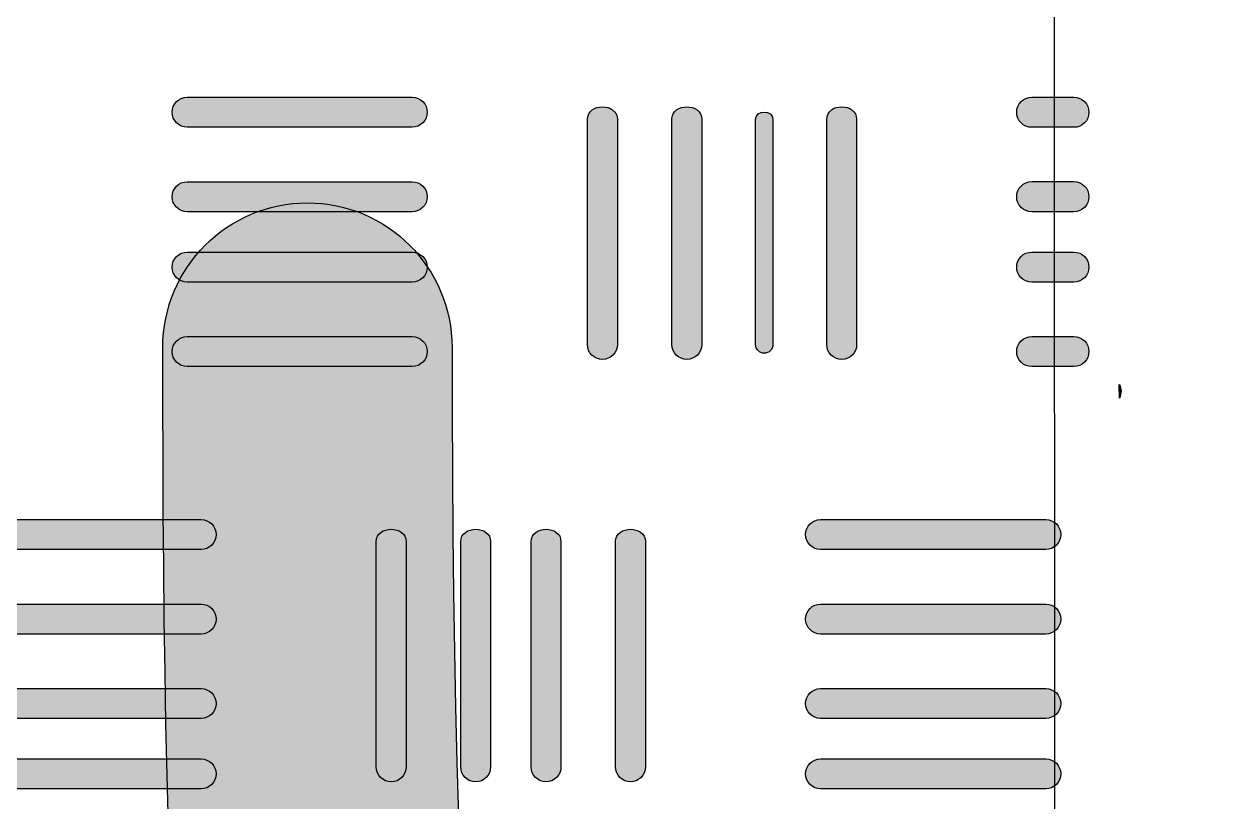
# Model space of a CAD drawing. Extents: x 4 to 307, y 9 to 217.
# Drawn here: x 273.92 to 281.12, y 186.28 to 190.94 of the extents above; entities that cross this region are included whole.
import ezdxf

# ---------------------------------------------------------------- set-up
doc = ezdxf.new("R2010")
doc.units = 0
doc.header["$MEASUREMENT"] = 0
doc.layers.add('EBENE_1', color=7, linetype='CONTINUOUS')

# ---------------------------------------------------------------- blocks, each defined once
blk = doc.blocks.new('BLOCK_4')
at = {"layer": 'EBENE_1'}
h = blk.add_hatch(color=7, dxfattribs=at)
h.dxf.hatch_style = 2
edge = h.paths.add_edge_path()
edge.add_spline(control_points=[(280.4764, 188.7815), (280.4764, 188.7815), (280.4768, 188.6995), (280.4768, 188.6995), (280.4895, 188.7264), (280.4912, 188.7547), (280.4764, 188.7815)], knot_values=[0, 0, 0, 0, 1, 1, 1, 2, 2, 2, 2], degree=3, periodic=1)
blk.add_open_spline([(280.4764, 188.7815), (280.4764, 188.7815), (280.4768, 188.6995), (280.4768, 188.6995), (280.4895, 188.7264), (280.4912, 188.7547), (280.4764, 188.7815)], degree=3, knots=[0, 0, 0, 0, 1, 1, 1, 2, 2, 2, 2], dxfattribs=at)
blk = doc.blocks.new('BLOCK_5')
at = {"layer": 'EBENE_1'}
h = blk.add_hatch(color=7, dxfattribs=at)
h.dxf.hatch_style = 2
edge = h.paths.add_edge_path()
edge.add_spline(control_points=[(276.2438, 190.4993), (276.2438, 190.4993), (274.8954, 190.4993), (274.8954, 190.4993), (274.8461, 190.4993), (274.8058, 190.4591), (274.8058, 190.4097), (274.8058, 190.3603), (274.8461, 190.3201), (274.8954, 190.3201), (274.8954, 190.3201), (276.2438, 190.3201), (276.2438, 190.3201), (276.2931, 190.3201), (276.3334, 190.3603), (276.3334, 190.4097), (276.3334, 190.4591), (276.2931, 190.4993), (276.2438, 190.4993)], knot_values=[0, 0, 0, 0, 1, 1, 1, 2, 2, 2, 3, 3, 3, 4, 4, 4, 5, 5, 5, 6, 6, 6, 6], degree=3, periodic=1)
h = blk.add_hatch(color=7, dxfattribs=at)
h.dxf.hatch_style = 2
edge = h.paths.add_edge_path()
edge.add_spline(control_points=[(279.8622, 190.4097), (279.8622, 190.3599), (279.9025, 190.3196), (279.9521, 190.3196), (279.9521, 190.3196), (280.205, 190.3196), (280.205, 190.3196), (280.2546, 190.3196), (280.2949, 190.3599), (280.2949, 190.4097), (280.2949, 190.4595), (280.2546, 190.4998), (280.205, 190.4998), (280.205, 190.4998), (279.9521, 190.4998), (279.9521, 190.4998), (279.9025, 190.4998), (279.8622, 190.4595), (279.8622, 190.4097)], knot_values=[0, 0, 0, 0, 1, 1, 1, 2, 2, 2, 3, 3, 3, 4, 4, 4, 5, 5, 5, 6, 6, 6, 6], degree=3, periodic=1)
h = blk.add_hatch(color=7, dxfattribs=at)
h.dxf.hatch_style = 2
edge = h.paths.add_edge_path()
edge.add_spline(control_points=[(277.3817, 188.9302), (277.431, 188.9302), (277.4713, 188.9703), (277.4713, 189.0198), (277.4713, 189.0198), (277.4713, 190.3677), (277.4713, 190.3677), (277.4713, 190.4665), (277.2921, 190.4665), (277.2921, 190.3677), (277.2921, 190.3677), (277.2921, 189.0198), (277.2921, 189.0198), (277.2921, 188.9703), (277.3324, 188.9302), (277.3817, 188.9302)], knot_values=[0, 0, 0, 0, 1, 1, 1, 2, 2, 2, 3, 3, 3, 4, 4, 4, 5, 5, 5, 5], degree=3, periodic=1)
h = blk.add_hatch(color=7, dxfattribs=at)
h.dxf.hatch_style = 2
edge = h.paths.add_edge_path()
edge.add_spline(control_points=[(277.7979, 190.3677), (277.7979, 190.3677), (277.7979, 189.0198), (277.7979, 189.0198), (277.7979, 188.9703), (277.8382, 188.9302), (277.8874, 188.9302), (277.9367, 188.9302), (277.977, 188.9703), (277.977, 189.0198), (277.977, 189.0198), (277.977, 190.3677), (277.977, 190.3677), (277.977, 190.4665), (277.7979, 190.4665), (277.7979, 190.3677)], knot_values=[0, 0, 0, 0, 1, 1, 1, 2, 2, 2, 3, 3, 3, 4, 4, 4, 5, 5, 5, 5], degree=3, periodic=1)
h = blk.add_hatch(color=7, dxfattribs=at)
h.dxf.hatch_style = 2
edge = h.paths.add_edge_path()
edge.add_spline(control_points=[(278.2991, 190.3677), (278.2991, 190.3677), (278.2991, 189.0198), (278.2991, 189.0198), (278.2991, 188.9912), (278.3222, 188.9679), (278.3508, 188.9679), (278.3794, 188.9679), (278.4025, 188.9912), (278.4025, 189.0198), (278.4025, 189.0198), (278.4025, 190.3677), (278.4025, 190.3677), (278.4025, 190.4249), (278.2991, 190.4249), (278.2991, 190.3677)], knot_values=[0, 0, 0, 0, 1, 1, 1, 2, 2, 2, 3, 3, 3, 4, 4, 4, 5, 5, 5, 5], degree=3, periodic=1)
h = blk.add_hatch(color=7, dxfattribs=at)
h.dxf.hatch_style = 2
edge = h.paths.add_edge_path()
edge.add_spline(control_points=[(278.7249, 190.3677), (278.7249, 190.3677), (278.7249, 189.0198), (278.7249, 189.0198), (278.7249, 188.9703), (278.7653, 188.9302), (278.8145, 188.9302), (278.8638, 188.9302), (278.9041, 188.9703), (278.9041, 189.0198), (278.9041, 189.0198), (278.9041, 190.3677), (278.9041, 190.3677), (278.9041, 190.4665), (278.7249, 190.4665), (278.7249, 190.3677)], knot_values=[0, 0, 0, 0, 1, 1, 1, 2, 2, 2, 3, 3, 3, 4, 4, 4, 5, 5, 5, 5], degree=3, periodic=1)
h = blk.add_hatch(color=7, dxfattribs=at)
h.dxf.hatch_style = 2
edge = h.paths.add_edge_path()
edge.add_spline(control_points=[(276.2438, 189.9939), (276.2438, 189.9939), (274.8954, 189.9939), (274.8954, 189.9939), (274.8461, 189.9939), (274.8058, 189.9537), (274.8058, 189.9043), (274.8058, 189.8549), (274.8461, 189.8147), (274.8954, 189.8147), (274.8954, 189.8147), (276.2438, 189.8147), (276.2438, 189.8147), (276.2931, 189.8147), (276.3334, 189.8549), (276.3334, 189.9043), (276.3334, 189.9537), (276.2931, 189.9939), (276.2438, 189.9939)], knot_values=[0, 0, 0, 0, 1, 1, 1, 2, 2, 2, 3, 3, 3, 4, 4, 4, 5, 5, 5, 6, 6, 6, 6], degree=3, periodic=1)
h = blk.add_hatch(color=7, dxfattribs=at)
h.dxf.hatch_style = 2
edge = h.paths.add_edge_path()
edge.add_spline(control_points=[(280.205, 189.9944), (280.205, 189.9944), (279.9521, 189.9944), (279.9521, 189.9944), (279.9025, 189.9944), (279.8622, 189.9541), (279.8622, 189.9043), (279.8622, 189.8545), (279.9025, 189.8142), (279.9521, 189.8142), (279.9521, 189.8142), (280.205, 189.8142), (280.205, 189.8142), (280.2546, 189.8142), (280.2949, 189.8545), (280.2949, 189.9043), (280.2949, 189.9541), (280.2546, 189.9944), (280.205, 189.9944)], knot_values=[0, 0, 0, 0, 1, 1, 1, 2, 2, 2, 3, 3, 3, 4, 4, 4, 5, 5, 5, 6, 6, 6, 6], degree=3, periodic=1)
h = blk.add_hatch(color=7, dxfattribs=at)
h.dxf.hatch_style = 2
edge = h.paths.add_edge_path()
edge.add_spline(control_points=[(276.2438, 189.5727), (276.2438, 189.5727), (274.8954, 189.5727), (274.8954, 189.5727), (274.8461, 189.5727), (274.8058, 189.5326), (274.8058, 189.4831), (274.8058, 189.4337), (274.8461, 189.3936), (274.8954, 189.3936), (274.8954, 189.3936), (276.2438, 189.3936), (276.2438, 189.3936), (276.2931, 189.3936), (276.3334, 189.4337), (276.3334, 189.4831), (276.3334, 189.5326), (276.2931, 189.5727), (276.2438, 189.5727)], knot_values=[0, 0, 0, 0, 1, 1, 1, 2, 2, 2, 3, 3, 3, 4, 4, 4, 5, 5, 5, 6, 6, 6, 6], degree=3, periodic=1)
h = blk.add_hatch(color=7, dxfattribs=at)
h.dxf.hatch_style = 2
edge = h.paths.add_edge_path()
edge.add_spline(control_points=[(280.205, 189.5732), (280.205, 189.5732), (279.9521, 189.5732), (279.9521, 189.5732), (279.9025, 189.5732), (279.8622, 189.5329), (279.8622, 189.4831), (279.8622, 189.4334), (279.9025, 189.393), (279.9521, 189.393), (279.9521, 189.393), (280.205, 189.393), (280.205, 189.393), (280.2546, 189.393), (280.2949, 189.4334), (280.2949, 189.4831), (280.2949, 189.5329), (280.2546, 189.5732), (280.205, 189.5732)], knot_values=[0, 0, 0, 0, 1, 1, 1, 2, 2, 2, 3, 3, 3, 4, 4, 4, 5, 5, 5, 6, 6, 6, 6], degree=3, periodic=1)
h = blk.add_hatch(color=7, dxfattribs=at)
h.dxf.hatch_style = 2
edge = h.paths.add_edge_path()
edge.add_spline(control_points=[(276.2438, 189.0671), (276.2438, 189.0671), (274.8954, 189.0671), (274.8954, 189.0671), (274.8461, 189.0671), (274.8058, 189.027), (274.8058, 188.9776), (274.8058, 188.9281), (274.8461, 188.888), (274.8954, 188.888), (274.8954, 188.888), (276.2438, 188.888), (276.2438, 188.888), (276.2931, 188.888), (276.3334, 188.9281), (276.3334, 188.9776), (276.3334, 189.027), (276.2931, 189.0671), (276.2438, 189.0671)], knot_values=[0, 0, 0, 0, 1, 1, 1, 2, 2, 2, 3, 3, 3, 4, 4, 4, 5, 5, 5, 6, 6, 6, 6], degree=3, periodic=1)
h = blk.add_hatch(color=7, dxfattribs=at)
h.dxf.hatch_style = 2
edge = h.paths.add_edge_path()
edge.add_spline(control_points=[(280.205, 189.0677), (280.205, 189.0677), (279.9521, 189.0677), (279.9521, 189.0677), (279.9025, 189.0677), (279.8622, 189.0273), (279.8622, 188.9776), (279.8622, 188.9278), (279.9025, 188.8875), (279.9521, 188.8875), (279.9521, 188.8875), (280.205, 188.8875), (280.205, 188.8875), (280.2546, 188.8875), (280.2949, 188.9278), (280.2949, 188.9776), (280.2949, 189.0273), (280.2546, 189.0677), (280.205, 189.0677)], knot_values=[0, 0, 0, 0, 1, 1, 1, 2, 2, 2, 3, 3, 3, 4, 4, 4, 5, 5, 5, 6, 6, 6, 6], degree=3, periodic=1)
h = blk.add_hatch(color=7, dxfattribs=at)
h.dxf.hatch_style = 2
edge = h.paths.add_edge_path()
edge.add_spline(control_points=[(273.6314, 187.793), (273.6314, 187.793), (274.9798, 187.793), (274.9798, 187.793), (275.029, 187.793), (275.0694, 187.8331), (275.0694, 187.8825), (275.0694, 187.932), (275.029, 187.9721), (274.9798, 187.9721), (274.9798, 187.9721), (273.6314, 187.9721), (273.6314, 187.9721), (273.5821, 187.9721), (273.5418, 187.932), (273.5418, 187.8825), (273.5418, 187.8331), (273.5821, 187.793), (273.6314, 187.793)], knot_values=[0, 0, 0, 0, 1, 1, 1, 2, 2, 2, 3, 3, 3, 4, 4, 4, 5, 5, 5, 6, 6, 6, 6], degree=3, periodic=1)
h = blk.add_hatch(color=7, dxfattribs=at)
h.dxf.hatch_style = 2
edge = h.paths.add_edge_path()
edge.add_spline(control_points=[(278.6881, 187.793), (278.6881, 187.793), (280.0365, 187.793), (280.0365, 187.793), (280.0858, 187.793), (280.1261, 187.8331), (280.1261, 187.8825), (280.1261, 187.932), (280.0858, 187.9721), (280.0365, 187.9721), (280.0365, 187.9721), (278.6881, 187.9721), (278.6881, 187.9721), (278.6388, 187.9721), (278.5985, 187.932), (278.5985, 187.8825), (278.5985, 187.8331), (278.6388, 187.793), (278.6881, 187.793)], knot_values=[0, 0, 0, 0, 1, 1, 1, 2, 2, 2, 3, 3, 3, 4, 4, 4, 5, 5, 5, 6, 6, 6, 6], degree=3, periodic=1)
h = blk.add_hatch(color=7, dxfattribs=at)
h.dxf.hatch_style = 2
edge = h.paths.add_edge_path()
edge.add_spline(control_points=[(276.2069, 186.4924), (276.2069, 186.4924), (276.2069, 187.8403), (276.2069, 187.8403), (276.2069, 187.9392), (276.0278, 187.9392), (276.0278, 187.8403), (276.0278, 187.8403), (276.0278, 186.4924), (276.0278, 186.4924), (276.0278, 186.443), (276.0681, 186.4029), (276.1174, 186.4029), (276.1666, 186.4029), (276.2069, 186.443), (276.2069, 186.4924)], knot_values=[0, 0, 0, 0, 1, 1, 1, 2, 2, 2, 3, 3, 3, 4, 4, 4, 5, 5, 5, 5], degree=3, periodic=1)
h = blk.add_hatch(color=7, dxfattribs=at)
h.dxf.hatch_style = 2
edge = h.paths.add_edge_path()
edge.add_spline(control_points=[(276.6231, 186.4029), (276.6724, 186.4029), (276.7127, 186.443), (276.7127, 186.4924), (276.7127, 186.4924), (276.7127, 187.8403), (276.7127, 187.8403), (276.7127, 187.9392), (276.5335, 187.9392), (276.5335, 187.8403), (276.5335, 187.8403), (276.5335, 186.4924), (276.5335, 186.4924), (276.5335, 186.443), (276.5738, 186.4029), (276.6231, 186.4029)], knot_values=[0, 0, 0, 0, 1, 1, 1, 2, 2, 2, 3, 3, 3, 4, 4, 4, 5, 5, 5, 5], degree=3, periodic=1)
h = blk.add_hatch(color=7, dxfattribs=at)
h.dxf.hatch_style = 2
edge = h.paths.add_edge_path()
edge.add_spline(control_points=[(277.0444, 186.4029), (277.0937, 186.4029), (277.134, 186.443), (277.134, 186.4924), (277.134, 186.4924), (277.134, 187.8403), (277.134, 187.8403), (277.134, 187.9392), (276.9549, 187.9392), (276.9549, 187.8403), (276.9549, 187.8403), (276.9549, 186.4924), (276.9549, 186.4924), (276.9549, 186.443), (276.9952, 186.4029), (277.0444, 186.4029)], knot_values=[0, 0, 0, 0, 1, 1, 1, 2, 2, 2, 3, 3, 3, 4, 4, 4, 5, 5, 5, 5], degree=3, periodic=1)
h = blk.add_hatch(color=7, dxfattribs=at)
h.dxf.hatch_style = 2
edge = h.paths.add_edge_path()
edge.add_spline(control_points=[(277.4606, 187.8403), (277.4606, 187.8403), (277.4606, 186.4924), (277.4606, 186.4924), (277.4606, 186.443), (277.5009, 186.4029), (277.5502, 186.4029), (277.5994, 186.4029), (277.6397, 186.443), (277.6397, 186.4924), (277.6397, 186.4924), (277.6397, 187.8403), (277.6397, 187.8403), (277.6397, 187.9392), (277.4606, 187.9392), (277.4606, 187.8403)], knot_values=[0, 0, 0, 0, 1, 1, 1, 2, 2, 2, 3, 3, 3, 4, 4, 4, 5, 5, 5, 5], degree=3, periodic=1)
h = blk.add_hatch(color=7, dxfattribs=at)
h.dxf.hatch_style = 2
edge = h.paths.add_edge_path()
edge.add_spline(control_points=[(273.6314, 187.2874), (273.6314, 187.2874), (274.9798, 187.2874), (274.9798, 187.2874), (275.029, 187.2874), (275.0694, 187.3275), (275.0694, 187.377), (275.0694, 187.4264), (275.029, 187.4665), (274.9798, 187.4665), (274.9798, 187.4665), (273.6314, 187.4665), (273.6314, 187.4665), (273.5821, 187.4665), (273.5418, 187.4264), (273.5418, 187.377), (273.5418, 187.3275), (273.5821, 187.2874), (273.6314, 187.2874)], knot_values=[0, 0, 0, 0, 1, 1, 1, 2, 2, 2, 3, 3, 3, 4, 4, 4, 5, 5, 5, 6, 6, 6, 6], degree=3, periodic=1)
h = blk.add_hatch(color=7, dxfattribs=at)
h.dxf.hatch_style = 2
edge = h.paths.add_edge_path()
edge.add_spline(control_points=[(278.6881, 187.2874), (278.6881, 187.2874), (280.0365, 187.2874), (280.0365, 187.2874), (280.0858, 187.2874), (280.1261, 187.3275), (280.1261, 187.377), (280.1261, 187.4264), (280.0858, 187.4665), (280.0365, 187.4665), (280.0365, 187.4665), (278.6881, 187.4665), (278.6881, 187.4665), (278.6388, 187.4665), (278.5985, 187.4264), (278.5985, 187.377), (278.5985, 187.3275), (278.6388, 187.2874), (278.6881, 187.2874)], knot_values=[0, 0, 0, 0, 1, 1, 1, 2, 2, 2, 3, 3, 3, 4, 4, 4, 5, 5, 5, 6, 6, 6, 6], degree=3, periodic=1)
h = blk.add_hatch(color=7, dxfattribs=at)
h.dxf.hatch_style = 2
edge = h.paths.add_edge_path()
edge.add_spline(control_points=[(273.6314, 186.782), (273.6314, 186.782), (274.9798, 186.782), (274.9798, 186.782), (275.029, 186.782), (275.0694, 186.8221), (275.0694, 186.8716), (275.0694, 186.921), (275.029, 186.9611), (274.9798, 186.9611), (274.9798, 186.9611), (273.6314, 186.9611), (273.6314, 186.9611), (273.5821, 186.9611), (273.5418, 186.921), (273.5418, 186.8716), (273.5418, 186.8221), (273.5821, 186.782), (273.6314, 186.782)], knot_values=[0, 0, 0, 0, 1, 1, 1, 2, 2, 2, 3, 3, 3, 4, 4, 4, 5, 5, 5, 6, 6, 6, 6], degree=3, periodic=1)
h = blk.add_hatch(color=7, dxfattribs=at)
h.dxf.hatch_style = 2
edge = h.paths.add_edge_path()
edge.add_spline(control_points=[(278.6881, 186.782), (278.6881, 186.782), (280.0365, 186.782), (280.0365, 186.782), (280.0858, 186.782), (280.1261, 186.8221), (280.1261, 186.8716), (280.1261, 186.921), (280.0858, 186.9611), (280.0365, 186.9611), (280.0365, 186.9611), (278.6881, 186.9611), (278.6881, 186.9611), (278.6388, 186.9611), (278.5985, 186.921), (278.5985, 186.8716), (278.5985, 186.8221), (278.6388, 186.782), (278.6881, 186.782)], knot_values=[0, 0, 0, 0, 1, 1, 1, 2, 2, 2, 3, 3, 3, 4, 4, 4, 5, 5, 5, 6, 6, 6, 6], degree=3, periodic=1)
h = blk.add_hatch(color=7, dxfattribs=at)
h.dxf.hatch_style = 2
edge = h.paths.add_edge_path()
edge.add_spline(control_points=[(273.6314, 186.3608), (273.6314, 186.3608), (274.9798, 186.3608), (274.9798, 186.3608), (275.029, 186.3608), (275.0694, 186.401), (275.0694, 186.4504), (275.0694, 186.4999), (275.029, 186.54), (274.9798, 186.54), (274.9798, 186.54), (273.6314, 186.54), (273.6314, 186.54), (273.5821, 186.54), (273.5418, 186.4999), (273.5418, 186.4504), (273.5418, 186.401), (273.5821, 186.3608), (273.6314, 186.3608)], knot_values=[0, 0, 0, 0, 1, 1, 1, 2, 2, 2, 3, 3, 3, 4, 4, 4, 5, 5, 5, 6, 6, 6, 6], degree=3, periodic=1)
h = blk.add_hatch(color=7, dxfattribs=at)
h.dxf.hatch_style = 2
edge = h.paths.add_edge_path()
edge.add_spline(control_points=[(278.6881, 186.3608), (278.6881, 186.3608), (280.0365, 186.3608), (280.0365, 186.3608), (280.0858, 186.3608), (280.1261, 186.401), (280.1261, 186.4504), (280.1261, 186.4999), (280.0858, 186.54), (280.0365, 186.54), (280.0365, 186.54), (278.6881, 186.54), (278.6881, 186.54), (278.6388, 186.54), (278.5985, 186.4999), (278.5985, 186.4504), (278.5985, 186.401), (278.6388, 186.3608), (278.6881, 186.3608)], knot_values=[0, 0, 0, 0, 1, 1, 1, 2, 2, 2, 3, 3, 3, 4, 4, 4, 5, 5, 5, 6, 6, 6, 6], degree=3, periodic=1)
for points, knots in [([(276.2438, 190.4993), (276.2438, 190.4993), (274.8954, 190.4993), (274.8954, 190.4993), (274.8461, 190.4993), (274.8058, 190.4591), (274.8058, 190.4097), (274.8058, 190.3603), (274.8461, 190.3201), (274.8954, 190.3201), (274.8954, 190.3201), (276.2438, 190.3201), (276.2438, 190.3201), (276.2931, 190.3201), (276.3334, 190.3603), (276.3334, 190.4097), (276.3334, 190.4591), (276.2931, 190.4993), (276.2438, 190.4993)], [0, 0, 0, 0, 1, 1, 1, 2, 2, 2, 3, 3, 3, 4, 4, 4, 5, 5, 5, 6, 6, 6, 6]), ([(279.8622, 190.4097), (279.8622, 190.3599), (279.9025, 190.3196), (279.9521, 190.3196), (279.9521, 190.3196), (280.205, 190.3196), (280.205, 190.3196), (280.2546, 190.3196), (280.2949, 190.3599), (280.2949, 190.4097), (280.2949, 190.4595), (280.2546, 190.4998), (280.205, 190.4998), (280.205, 190.4998), (279.9521, 190.4998), (279.9521, 190.4998), (279.9025, 190.4998), (279.8622, 190.4595), (279.8622, 190.4097)], [0, 0, 0, 0, 1, 1, 1, 2, 2, 2, 3, 3, 3, 4, 4, 4, 5, 5, 5, 6, 6, 6, 6]), ([(277.3817, 188.9302), (277.431, 188.9302), (277.4713, 188.9703), (277.4713, 189.0198), (277.4713, 189.0198), (277.4713, 190.3677), (277.4713, 190.3677), (277.4713, 190.4665), (277.2921, 190.4665), (277.2921, 190.3677), (277.2921, 190.3677), (277.2921, 189.0198), (277.2921, 189.0198), (277.2921, 188.9703), (277.3324, 188.9302), (277.3817, 188.9302)], [0, 0, 0, 0, 1, 1, 1, 2, 2, 2, 3, 3, 3, 4, 4, 4, 5, 5, 5, 5]), ([(277.7979, 190.3677), (277.7979, 190.3677), (277.7979, 189.0198), (277.7979, 189.0198), (277.7979, 188.9703), (277.8382, 188.9302), (277.8874, 188.9302), (277.9367, 188.9302), (277.977, 188.9703), (277.977, 189.0198), (277.977, 189.0198), (277.977, 190.3677), (277.977, 190.3677), (277.977, 190.4665), (277.7979, 190.4665), (277.7979, 190.3677)], [0, 0, 0, 0, 1, 1, 1, 2, 2, 2, 3, 3, 3, 4, 4, 4, 5, 5, 5, 5]), ([(278.2991, 190.3677), (278.2991, 190.3677), (278.2991, 189.0198), (278.2991, 189.0198), (278.2991, 188.9912), (278.3222, 188.9679), (278.3508, 188.9679), (278.3794, 188.9679), (278.4025, 188.9912), (278.4025, 189.0198), (278.4025, 189.0198), (278.4025, 190.3677), (278.4025, 190.3677), (278.4025, 190.4249), (278.2991, 190.4249), (278.2991, 190.3677)], [0, 0, 0, 0, 1, 1, 1, 2, 2, 2, 3, 3, 3, 4, 4, 4, 5, 5, 5, 5]), ([(278.7249, 190.3677), (278.7249, 190.3677), (278.7249, 189.0198), (278.7249, 189.0198), (278.7249, 188.9703), (278.7653, 188.9302), (278.8145, 188.9302), (278.8638, 188.9302), (278.9041, 188.9703), (278.9041, 189.0198), (278.9041, 189.0198), (278.9041, 190.3677), (278.9041, 190.3677), (278.9041, 190.4665), (278.7249, 190.4665), (278.7249, 190.3677)], [0, 0, 0, 0, 1, 1, 1, 2, 2, 2, 3, 3, 3, 4, 4, 4, 5, 5, 5, 5]), ([(276.2438, 189.9939), (276.2438, 189.9939), (274.8954, 189.9939), (274.8954, 189.9939), (274.8461, 189.9939), (274.8058, 189.9537), (274.8058, 189.9043), (274.8058, 189.8549), (274.8461, 189.8147), (274.8954, 189.8147), (274.8954, 189.8147), (276.2438, 189.8147), (276.2438, 189.8147), (276.2931, 189.8147), (276.3334, 189.8549), (276.3334, 189.9043), (276.3334, 189.9537), (276.2931, 189.9939), (276.2438, 189.9939)], [0, 0, 0, 0, 1, 1, 1, 2, 2, 2, 3, 3, 3, 4, 4, 4, 5, 5, 5, 6, 6, 6, 6]), ([(280.205, 189.9944), (280.205, 189.9944), (279.9521, 189.9944), (279.9521, 189.9944), (279.9025, 189.9944), (279.8622, 189.9541), (279.8622, 189.9043), (279.8622, 189.8545), (279.9025, 189.8142), (279.9521, 189.8142), (279.9521, 189.8142), (280.205, 189.8142), (280.205, 189.8142), (280.2546, 189.8142), (280.2949, 189.8545), (280.2949, 189.9043), (280.2949, 189.9541), (280.2546, 189.9944), (280.205, 189.9944)], [0, 0, 0, 0, 1, 1, 1, 2, 2, 2, 3, 3, 3, 4, 4, 4, 5, 5, 5, 6, 6, 6, 6]), ([(276.2438, 189.5727), (276.2438, 189.5727), (274.8954, 189.5727), (274.8954, 189.5727), (274.8461, 189.5727), (274.8058, 189.5326), (274.8058, 189.4831), (274.8058, 189.4337), (274.8461, 189.3936), (274.8954, 189.3936), (274.8954, 189.3936), (276.2438, 189.3936), (276.2438, 189.3936), (276.2931, 189.3936), (276.3334, 189.4337), (276.3334, 189.4831), (276.3334, 189.5326), (276.2931, 189.5727), (276.2438, 189.5727)], [0, 0, 0, 0, 1, 1, 1, 2, 2, 2, 3, 3, 3, 4, 4, 4, 5, 5, 5, 6, 6, 6, 6]), ([(280.205, 189.5732), (280.205, 189.5732), (279.9521, 189.5732), (279.9521, 189.5732), (279.9025, 189.5732), (279.8622, 189.5329), (279.8622, 189.4831), (279.8622, 189.4334), (279.9025, 189.393), (279.9521, 189.393), (279.9521, 189.393), (280.205, 189.393), (280.205, 189.393), (280.2546, 189.393), (280.2949, 189.4334), (280.2949, 189.4831), (280.2949, 189.5329), (280.2546, 189.5732), (280.205, 189.5732)], [0, 0, 0, 0, 1, 1, 1, 2, 2, 2, 3, 3, 3, 4, 4, 4, 5, 5, 5, 6, 6, 6, 6]), ([(276.2438, 189.0671), (276.2438, 189.0671), (274.8954, 189.0671), (274.8954, 189.0671), (274.8461, 189.0671), (274.8058, 189.027), (274.8058, 188.9776), (274.8058, 188.9281), (274.8461, 188.888), (274.8954, 188.888), (274.8954, 188.888), (276.2438, 188.888), (276.2438, 188.888), (276.2931, 188.888), (276.3334, 188.9281), (276.3334, 188.9776), (276.3334, 189.027), (276.2931, 189.0671), (276.2438, 189.0671)], [0, 0, 0, 0, 1, 1, 1, 2, 2, 2, 3, 3, 3, 4, 4, 4, 5, 5, 5, 6, 6, 6, 6]), ([(280.205, 189.0677), (280.205, 189.0677), (279.9521, 189.0677), (279.9521, 189.0677), (279.9025, 189.0677), (279.8622, 189.0273), (279.8622, 188.9776), (279.8622, 188.9278), (279.9025, 188.8875), (279.9521, 188.8875), (279.9521, 188.8875), (280.205, 188.8875), (280.205, 188.8875), (280.2546, 188.8875), (280.2949, 188.9278), (280.2949, 188.9776), (280.2949, 189.0273), (280.2546, 189.0677), (280.205, 189.0677)], [0, 0, 0, 0, 1, 1, 1, 2, 2, 2, 3, 3, 3, 4, 4, 4, 5, 5, 5, 6, 6, 6, 6]), ([(273.6314, 187.793), (273.6314, 187.793), (274.9798, 187.793), (274.9798, 187.793), (275.029, 187.793), (275.0694, 187.8331), (275.0694, 187.8825), (275.0694, 187.932), (275.029, 187.9721), (274.9798, 187.9721), (274.9798, 187.9721), (273.6314, 187.9721), (273.6314, 187.9721), (273.5821, 187.9721), (273.5418, 187.932), (273.5418, 187.8825), (273.5418, 187.8331), (273.5821, 187.793), (273.6314, 187.793)], [0, 0, 0, 0, 1, 1, 1, 2, 2, 2, 3, 3, 3, 4, 4, 4, 5, 5, 5, 6, 6, 6, 6]), ([(278.6881, 187.793), (278.6881, 187.793), (280.0365, 187.793), (280.0365, 187.793), (280.0858, 187.793), (280.1261, 187.8331), (280.1261, 187.8825), (280.1261, 187.932), (280.0858, 187.9721), (280.0365, 187.9721), (280.0365, 187.9721), (278.6881, 187.9721), (278.6881, 187.9721), (278.6388, 187.9721), (278.5985, 187.932), (278.5985, 187.8825), (278.5985, 187.8331), (278.6388, 187.793), (278.6881, 187.793)], [0, 0, 0, 0, 1, 1, 1, 2, 2, 2, 3, 3, 3, 4, 4, 4, 5, 5, 5, 6, 6, 6, 6]), ([(276.2069, 186.4924), (276.2069, 186.4924), (276.2069, 187.8403), (276.2069, 187.8403), (276.2069, 187.9392), (276.0278, 187.9392), (276.0278, 187.8403), (276.0278, 187.8403), (276.0278, 186.4924), (276.0278, 186.4924), (276.0278, 186.443), (276.0681, 186.4029), (276.1174, 186.4029), (276.1666, 186.4029), (276.2069, 186.443), (276.2069, 186.4924)], [0, 0, 0, 0, 1, 1, 1, 2, 2, 2, 3, 3, 3, 4, 4, 4, 5, 5, 5, 5]), ([(276.6231, 186.4029), (276.6724, 186.4029), (276.7127, 186.443), (276.7127, 186.4924), (276.7127, 186.4924), (276.7127, 187.8403), (276.7127, 187.8403), (276.7127, 187.9392), (276.5335, 187.9392), (276.5335, 187.8403), (276.5335, 187.8403), (276.5335, 186.4924), (276.5335, 186.4924), (276.5335, 186.443), (276.5738, 186.4029), (276.6231, 186.4029)], [0, 0, 0, 0, 1, 1, 1, 2, 2, 2, 3, 3, 3, 4, 4, 4, 5, 5, 5, 5]), ([(277.0444, 186.4029), (277.0937, 186.4029), (277.134, 186.443), (277.134, 186.4924), (277.134, 186.4924), (277.134, 187.8403), (277.134, 187.8403), (277.134, 187.9392), (276.9549, 187.9392), (276.9549, 187.8403), (276.9549, 187.8403), (276.9549, 186.4924), (276.9549, 186.4924), (276.9549, 186.443), (276.9952, 186.4029), (277.0444, 186.4029)], [0, 0, 0, 0, 1, 1, 1, 2, 2, 2, 3, 3, 3, 4, 4, 4, 5, 5, 5, 5]), ([(277.4606, 187.8403), (277.4606, 187.8403), (277.4606, 186.4924), (277.4606, 186.4924), (277.4606, 186.443), (277.5009, 186.4029), (277.5502, 186.4029), (277.5994, 186.4029), (277.6397, 186.443), (277.6397, 186.4924), (277.6397, 186.4924), (277.6397, 187.8403), (277.6397, 187.8403), (277.6397, 187.9392), (277.4606, 187.9392), (277.4606, 187.8403)], [0, 0, 0, 0, 1, 1, 1, 2, 2, 2, 3, 3, 3, 4, 4, 4, 5, 5, 5, 5]), ([(273.6314, 187.2874), (273.6314, 187.2874), (274.9798, 187.2874), (274.9798, 187.2874), (275.029, 187.2874), (275.0694, 187.3275), (275.0694, 187.377), (275.0694, 187.4264), (275.029, 187.4665), (274.9798, 187.4665), (274.9798, 187.4665), (273.6314, 187.4665), (273.6314, 187.4665), (273.5821, 187.4665), (273.5418, 187.4264), (273.5418, 187.377), (273.5418, 187.3275), (273.5821, 187.2874), (273.6314, 187.2874)], [0, 0, 0, 0, 1, 1, 1, 2, 2, 2, 3, 3, 3, 4, 4, 4, 5, 5, 5, 6, 6, 6, 6]), ([(278.6881, 187.2874), (278.6881, 187.2874), (280.0365, 187.2874), (280.0365, 187.2874), (280.0858, 187.2874), (280.1261, 187.3275), (280.1261, 187.377), (280.1261, 187.4264), (280.0858, 187.4665), (280.0365, 187.4665), (280.0365, 187.4665), (278.6881, 187.4665), (278.6881, 187.4665), (278.6388, 187.4665), (278.5985, 187.4264), (278.5985, 187.377), (278.5985, 187.3275), (278.6388, 187.2874), (278.6881, 187.2874)], [0, 0, 0, 0, 1, 1, 1, 2, 2, 2, 3, 3, 3, 4, 4, 4, 5, 5, 5, 6, 6, 6, 6]), ([(273.6314, 186.782), (273.6314, 186.782), (274.9798, 186.782), (274.9798, 186.782), (275.029, 186.782), (275.0694, 186.8221), (275.0694, 186.8716), (275.0694, 186.921), (275.029, 186.9611), (274.9798, 186.9611), (274.9798, 186.9611), (273.6314, 186.9611), (273.6314, 186.9611), (273.5821, 186.9611), (273.5418, 186.921), (273.5418, 186.8716), (273.5418, 186.8221), (273.5821, 186.782), (273.6314, 186.782)], [0, 0, 0, 0, 1, 1, 1, 2, 2, 2, 3, 3, 3, 4, 4, 4, 5, 5, 5, 6, 6, 6, 6]), ([(278.6881, 186.782), (278.6881, 186.782), (280.0365, 186.782), (280.0365, 186.782), (280.0858, 186.782), (280.1261, 186.8221), (280.1261, 186.8716), (280.1261, 186.921), (280.0858, 186.9611), (280.0365, 186.9611), (280.0365, 186.9611), (278.6881, 186.9611), (278.6881, 186.9611), (278.6388, 186.9611), (278.5985, 186.921), (278.5985, 186.8716), (278.5985, 186.8221), (278.6388, 186.782), (278.6881, 186.782)], [0, 0, 0, 0, 1, 1, 1, 2, 2, 2, 3, 3, 3, 4, 4, 4, 5, 5, 5, 6, 6, 6, 6]), ([(273.6314, 186.3608), (273.6314, 186.3608), (274.9798, 186.3608), (274.9798, 186.3608), (275.029, 186.3608), (275.0694, 186.401), (275.0694, 186.4504), (275.0694, 186.4999), (275.029, 186.54), (274.9798, 186.54), (274.9798, 186.54), (273.6314, 186.54), (273.6314, 186.54), (273.5821, 186.54), (273.5418, 186.4999), (273.5418, 186.4504), (273.5418, 186.401), (273.5821, 186.3608), (273.6314, 186.3608)], [0, 0, 0, 0, 1, 1, 1, 2, 2, 2, 3, 3, 3, 4, 4, 4, 5, 5, 5, 6, 6, 6, 6]), ([(278.6881, 186.3608), (278.6881, 186.3608), (280.0365, 186.3608), (280.0365, 186.3608), (280.0858, 186.3608), (280.1261, 186.401), (280.1261, 186.4504), (280.1261, 186.4999), (280.0858, 186.54), (280.0365, 186.54), (280.0365, 186.54), (278.6881, 186.54), (278.6881, 186.54), (278.6388, 186.54), (278.5985, 186.4999), (278.5985, 186.4504), (278.5985, 186.401), (278.6388, 186.3608), (278.6881, 186.3608)], [0, 0, 0, 0, 1, 1, 1, 2, 2, 2, 3, 3, 3, 4, 4, 4, 5, 5, 5, 6, 6, 6, 6])]:
    blk.add_open_spline(points, degree=3, knots=knots, dxfattribs=at)
blk = doc.blocks.new('BLOCK_7')
at = {"layer": 'EBENE_1'}
h = blk.add_hatch(color=7, dxfattribs=at)
h.dxf.hatch_style = 2
edge = h.paths.add_edge_path()
edge.add_spline(control_points=[(279.7867, 168.2935), (276.5786, 168.0886), (272.9647, 169.3805), (271.5605, 171.237), (270.9811, 172.0032), (270.8346, 172.8077), (271.1226, 173.6219), (271.1688, 173.7495), (271.2611, 173.939), (271.359, 174.1399), (271.7913, 175.0272), (272.4445, 176.3683), (271.8203, 177.5786), (271.3659, 178.4597), (270.3689, 179.0173), (268.7714, 179.2836), (265.5588, 179.816), (263.3288, 181.3088), (262.1437, 183.7205), (260.695, 186.669), (261.0326, 190.9439), (263.0036, 194.6112), (263.1879, 194.9543), (263.0594, 195.3822), (262.7163, 195.5667), (262.3718, 195.752), (261.9453, 195.6225), (261.7606, 195.2792), (259.5475, 191.1612), (259.2088, 186.4938), (260.8773, 183.0983), (262.255, 180.2945), (264.9049, 178.494), (268.5399, 177.8916), (269.6357, 177.7088), (270.3365, 177.3771), (270.5663, 176.9318), (270.866, 176.3502), (270.4178, 175.4299), (270.0905, 174.7578), (269.971, 174.5128), (269.8679, 174.3011), (269.7942, 174.0984), (269.3426, 172.8214), (269.5641, 171.5376), (270.435, 170.3859), (272.0063, 168.3082), (275.6302, 166.8607), (279.1029, 166.8607), (279.3619, 166.8607), (279.6203, 166.8688), (279.877, 166.8852), (280.2659, 166.9102), (280.5608, 167.2457), (280.536, 167.6345), (280.5109, 168.0234), (280.1702, 168.314), (279.7867, 168.2935)], knot_values=[0, 0, 0, 0, 1, 1, 1, 2, 2, 2, 3, 3, 3, 4, 4, 4, 5, 5, 5, 6, 6, 6, 7, 7, 7, 8, 8, 8, 9, 9, 9, 10, 10, 10, 11, 11, 11, 12, 12, 12, 13, 13, 13, 14, 14, 14, 15, 15, 15, 16, 16, 16, 17, 17, 17, 18, 18, 18, 19, 19, 19, 19], degree=3, periodic=1)
h = blk.add_hatch(color=7, dxfattribs=at)
h.dxf.hatch_style = 2
edge = h.paths.add_edge_path()
edge.add_spline(control_points=[(274.0403, 181.3939), (274.1113, 181.3939), (274.1836, 181.3944), (274.2567, 181.3956), (274.6835, 181.4027), (275.0242, 181.7544), (275.017, 182.1816), (275.0098, 182.6088), (274.6632, 182.9388), (274.2312, 182.9421), (272.0756, 182.9095), (270.6059, 183.4866), (270.1894, 184.5325), (269.8652, 185.3473), (270.2204, 186.254), (270.7389, 186.7286), (271.0221, 186.9878), (271.4727, 187.2388), (272.0163, 186.9648), (272.3271, 186.8084), (272.7029, 186.8781), (272.9372, 187.1355), (273.1708, 187.3928), (273.2042, 187.7744), (273.0185, 188.0684), (271.9774, 189.7165), (271.9233, 191.1194), (272.8659, 192.0182), (274.0269, 193.1256), (276.7202, 193.3799), (278.728, 191.9748), (279.0784, 191.7297), (279.56, 191.8148), (279.805, 192.1648), (280.0499, 192.5148), (279.9648, 192.997), (279.6148, 193.2419), (277.1643, 194.9572), (273.6579, 194.9104), (271.7982, 193.1375), (271.1864, 192.5539), (270.0436, 191.0493), (271.0221, 188.576), (270.5515, 188.4754), (270.0974, 188.2381), (269.6947, 187.8694), (268.6167, 186.8826), (268.2291, 185.2753), (268.7524, 183.9606), (269.1372, 182.9939), (270.3344, 181.3939), (274.0403, 181.3939)], knot_values=[0, 0, 0, 0, 1, 1, 1, 2, 2, 2, 3, 3, 3, 4, 4, 4, 5, 5, 5, 6, 6, 6, 7, 7, 7, 8, 8, 8, 9, 9, 9, 10, 10, 10, 11, 11, 11, 12, 12, 12, 13, 13, 13, 14, 14, 14, 15, 15, 15, 16, 16, 16, 17, 17, 17, 17], degree=3, periodic=1)
h = blk.add_hatch(color=7, dxfattribs=at)
h.dxf.hatch_style = 2
edge = h.paths.add_edge_path()
edge.add_spline(control_points=[(280.2839, 178.4599), (277.2277, 178.7112), (276.4815, 180.7801), (276.4815, 189.0015), (276.4815, 189.4797), (276.0939, 189.8674), (275.6157, 189.8674), (275.1376, 189.8674), (274.75, 189.4797), (274.75, 189.0015), (274.75, 181.8591), (275.1252, 177.1468), (280.1419, 176.7339), (280.166, 176.732), (280.1901, 176.7309), (280.2139, 176.7309), (280.6597, 176.7309), (281.0387, 177.0734), (281.0759, 177.5259), (281.1152, 178.0025), (280.7603, 178.4206), (280.2839, 178.4599)], knot_values=[0, 0, 0, 0, 1, 1, 1, 2, 2, 2, 3, 3, 3, 4, 4, 4, 5, 5, 5, 6, 6, 6, 7, 7, 7, 7], degree=3, periodic=1)
for points, knots in [([(279.7867, 168.2935), (276.5786, 168.0886), (272.9647, 169.3805), (271.5605, 171.237), (270.9811, 172.0032), (270.8346, 172.8077), (271.1226, 173.6219), (271.1688, 173.7495), (271.2611, 173.939), (271.359, 174.1399), (271.7913, 175.0272), (272.4445, 176.3683), (271.8203, 177.5786), (271.3659, 178.4597), (270.3689, 179.0173), (268.7714, 179.2836), (265.5588, 179.816), (263.3288, 181.3088), (262.1437, 183.7205), (260.695, 186.669), (261.0326, 190.9439), (263.0036, 194.6112), (263.1879, 194.9543), (263.0594, 195.3822), (262.7163, 195.5667), (262.3718, 195.752), (261.9453, 195.6225), (261.7606, 195.2792), (259.5475, 191.1612), (259.2088, 186.4938), (260.8773, 183.0983), (262.255, 180.2945), (264.9049, 178.494), (268.5399, 177.8916), (269.6357, 177.7088), (270.3365, 177.3771), (270.5663, 176.9318), (270.866, 176.3502), (270.4178, 175.4299), (270.0905, 174.7578), (269.971, 174.5128), (269.8679, 174.3011), (269.7942, 174.0984), (269.3426, 172.8214), (269.5641, 171.5376), (270.435, 170.3859), (272.0063, 168.3082), (275.6302, 166.8607), (279.1029, 166.8607), (279.3619, 166.8607), (279.6203, 166.8688), (279.877, 166.8852), (280.2659, 166.9102), (280.5608, 167.2457), (280.536, 167.6345), (280.5109, 168.0234), (280.1702, 168.314), (279.7867, 168.2935)], [0, 0, 0, 0, 1, 1, 1, 2, 2, 2, 3, 3, 3, 4, 4, 4, 5, 5, 5, 6, 6, 6, 7, 7, 7, 8, 8, 8, 9, 9, 9, 10, 10, 10, 11, 11, 11, 12, 12, 12, 13, 13, 13, 14, 14, 14, 15, 15, 15, 16, 16, 16, 17, 17, 17, 18, 18, 18, 19, 19, 19, 19]), ([(274.0403, 181.3939), (274.1113, 181.3939), (274.1836, 181.3944), (274.2567, 181.3956), (274.6835, 181.4027), (275.0242, 181.7544), (275.017, 182.1816), (275.0098, 182.6088), (274.6632, 182.9388), (274.2312, 182.9421), (272.0756, 182.9095), (270.6059, 183.4866), (270.1894, 184.5325), (269.8652, 185.3473), (270.2204, 186.254), (270.7389, 186.7286), (271.0221, 186.9878), (271.4727, 187.2388), (272.0163, 186.9648), (272.3271, 186.8084), (272.7029, 186.8781), (272.9372, 187.1355), (273.1708, 187.3928), (273.2042, 187.7744), (273.0185, 188.0684), (271.9774, 189.7165), (271.9233, 191.1194), (272.8659, 192.0182), (274.0269, 193.1256), (276.7202, 193.3799), (278.728, 191.9748), (279.0784, 191.7297), (279.56, 191.8148), (279.805, 192.1648), (280.0499, 192.5148), (279.9648, 192.997), (279.6148, 193.2419), (277.1643, 194.9572), (273.6579, 194.9104), (271.7982, 193.1375), (271.1864, 192.5539), (270.0436, 191.0493), (271.0221, 188.576), (270.5515, 188.4754), (270.0974, 188.2381), (269.6947, 187.8694), (268.6167, 186.8826), (268.2291, 185.2753), (268.7524, 183.9606), (269.1372, 182.9939), (270.3344, 181.3939), (274.0403, 181.3939)], [0, 0, 0, 0, 1, 1, 1, 2, 2, 2, 3, 3, 3, 4, 4, 4, 5, 5, 5, 6, 6, 6, 7, 7, 7, 8, 8, 8, 9, 9, 9, 10, 10, 10, 11, 11, 11, 12, 12, 12, 13, 13, 13, 14, 14, 14, 15, 15, 15, 16, 16, 16, 17, 17, 17, 17]), ([(280.2839, 178.4599), (277.2277, 178.7112), (276.4815, 180.7801), (276.4815, 189.0015), (276.4815, 189.4797), (276.0939, 189.8674), (275.6157, 189.8674), (275.1376, 189.8674), (274.75, 189.4797), (274.75, 189.0015), (274.75, 181.8591), (275.1252, 177.1468), (280.1419, 176.7339), (280.166, 176.732), (280.1901, 176.7309), (280.2139, 176.7309), (280.6597, 176.7309), (281.0387, 177.0734), (281.0759, 177.5259), (281.1152, 178.0025), (280.7603, 178.4206), (280.2839, 178.4599)], [0, 0, 0, 0, 1, 1, 1, 2, 2, 2, 3, 3, 3, 4, 4, 4, 5, 5, 5, 6, 6, 6, 7, 7, 7, 7])]:
    blk.add_open_spline(points, degree=3, knots=knots, dxfattribs=at)

msp = doc.modelspace()

# ---------------------------------------------------------------- linework, layer by layer
at = {"layer": 'EBENE_1'}
msp.add_open_spline([(202.108, 194.9198), (202.108, 194.9198), (216.1034, 194.9198), (216.1034, 194.9198), (216.1034, 194.9198), (216.1034, 198.8314), (216.1034, 198.8314), (216.1034, 198.8314), (226.0856, 198.8314), (226.0856, 198.8314), (226.0856, 198.8314), (226.0856, 194.9198), (226.0856, 194.9198), (226.0856, 194.9198), (256.1086, 194.9198), (256.1086, 194.9198), (256.1086, 194.9198), (256.1086, 198.8314), (256.1086, 198.8314), (256.1086, 198.8314), (266.0907, 198.8314), (266.0907, 198.8314), (266.0907, 198.8314), (266.0907, 194.9198), (266.0907, 194.9198), (266.0907, 194.9198), (280.0858, 194.9198), (280.0858, 194.9198), (280.0858, 194.9198), (280.1113, 141.8083), (280.1113, 141.8083), (280.1113, 141.8083), (276.3268, 141.8083), (276.3268, 141.8083), (276.3268, 141.8083), (276.3268, 134.0105), (276.3268, 134.0105), (276.3268, 134.0105), (280.1113, 134.0105), (280.1113, 134.0105), (280.1113, 134.0105), (280.1113, 114.935), (280.1113, 114.935), (280.1113, 114.935), (266.5224, 114.935), (266.5224, 114.935), (266.5224, 114.935), (266.5224, 111.0234), (266.5224, 111.0234), (266.5224, 111.0234), (256.5147, 111.0234), (256.5147, 111.0234), (256.5147, 111.0234), (256.5147, 114.935), (256.5147, 114.935), (256.5147, 114.935), (226.5172, 114.935), (226.5172, 114.935), (226.5172, 114.935), (226.5172, 111.0234), (226.5172, 111.0234), (226.5172, 111.0234), (216.5099, 111.0234), (216.5099, 111.0234), (216.5099, 111.0234), (216.5099, 114.935), (216.5099, 114.935), (216.5099, 114.935), (202.0571, 114.935), (202.0571, 114.935), (202.0571, 129.4385), (202.108, 144.0182), (202.108, 160.5534), (202.108, 160.5534), (205.918, 160.5534), (205.918, 160.5534), (205.918, 160.5534), (205.918, 168.3767), (205.918, 168.3767), (205.918, 168.3767), (202.108, 168.3767), (202.108, 168.3767), (202.108, 168.3767), (202.108, 194.9198), (202.108, 194.9198)], degree=3, knots=[0, 0, 0, 0, 1, 1, 1, 2, 2, 2, 3, 3, 3, 4, 4, 4, 5, 5, 5, 6, 6, 6, 7, 7, 7, 8, 8, 8, 9, 9, 9, 10, 10, 10, 11, 11, 11, 12, 12, 12, 13, 13, 13, 14, 14, 14, 15, 15, 15, 16, 16, 16, 17, 17, 17, 18, 18, 18, 19, 19, 19, 20, 20, 20, 21, 21, 21, 22, 22, 22, 23, 23, 23, 24, 24, 24, 25, 25, 25, 26, 26, 26, 27, 27, 27, 28, 28, 28, 28], dxfattribs=at)

# ---------------------------------------------------------------- block references
for name in ['BLOCK_7', 'BLOCK_4', 'BLOCK_5']:
    msp.add_blockref(name, (0, 0), dxfattribs=at)

doc.saveas('drawing.dxf')
